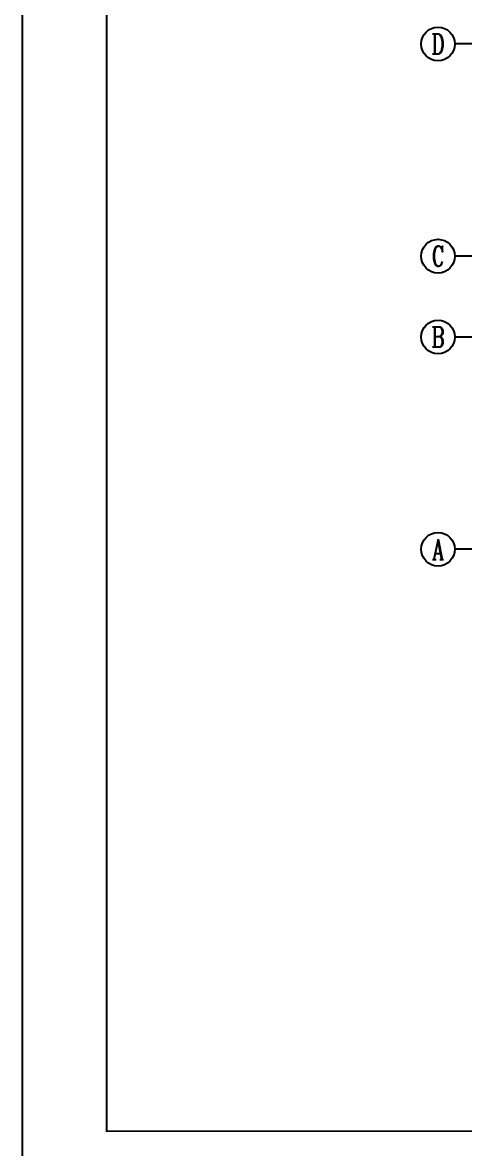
# Model space of a CAD drawing. Extents: x 9732137 to 18866768, y -962146 to 246094.
# Drawn here: x 9777057 to 9790185, y -204224 to -170799 of the extents above; entities that cross this region are included whole.
import ezdxf
from ezdxf.enums import TextEntityAlignment as Align

# ---------------------------------------------------------------- set-up
doc = ezdxf.new("R2010")
doc.units = 0
doc.header["$LTSCALE"] = 1000
doc.layers.get('0').update_dxf_attribs({"linetype": 'CONTINUOUS'})
doc.layers.add('AXIS_NUM', color=7, linetype='CONTINUOUS')
doc.layers.add('BORDER', color=7, linetype='CONTINUOUS')
doc.styles.add('TSSD_Axis', font='Complex.shx', dxfattribs={"width": 0.7, "bigfont": 'hztxt.shx'})

# ---------------------------------------------------------------- blocks, each defined once
blk = doc.blocks.new('ts_axno')
at = {"color": 0, "linetype": 'ByBlock', "lineweight": -2}
blk.add_circle((0, 0), 0.5, dxfattribs=at)
at = {"color": 0, "linetype": 'ByBlock', "lineweight": -2, "style": 'TSSD_Axis', "width": 0.7}
blk.add_attdef('A', text='', height=0.6, dxfattribs=at).set_placement((0, 0), align=Align.MIDDLE_CENTER)

msp = doc.modelspace()

# ---------------------------------------------------------------- linework, layer by layer
at = {"layer": 'AXIS_NUM'}
for p, q in [((9793898.5, -171435.1, 0), (9789898.5, -171435.1, 0)), ((9793898.5, -177735.1, 0), (9789898.5, -177735.1, 0)), ((9793898.5, -180135.1, 0), (9789898.5, -180135.1, 0)), ((9793898.5, -186435.1, 0), (9789898.5, -186435.1, 0))]:
    msp.add_line(p, q, dxfattribs=at)
at = {"layer": 'BORDER'}
msp.add_lwpolyline([(9777056.8, -204706.3), (9777056.8, -162706.3), (9836456.8, -162706.3), (9836456.8, -204706.3)], close=True, dxfattribs=at)
at = {"layer": 'BORDER', "const_width": 50}
msp.add_lwpolyline([(9779556.8, -203706.3), (9779556.8, -163706.3), (9835456.8, -163706.3), (9835456.8, -203706.3)], close=True, dxfattribs=at)

# ---------------------------------------------------------------- block references
at = {"layer": 'AXIS_NUM'}
ref = msp.add_blockref('ts_axno', (9789398.5, -171435.1, 0), dxfattribs=dict(at, xscale=1000, yscale=1000, zscale=1000))
ref.add_attrib('D', 'D', dxfattribs={"height": 600, "style": 'TSSD_Axis', "width": 0.7}).set_placement((9789398.5, -171435.1, 0), align=Align.MIDDLE_CENTER)
ref = msp.add_blockref('ts_axno', (9789398.5, -177735.1, 0), dxfattribs=dict(at, xscale=1000, yscale=1000, zscale=1000))
ref.add_attrib('C', 'C', dxfattribs={"height": 600, "style": 'TSSD_Axis', "width": 0.7}).set_placement((9789398.5, -177735.1, 0), align=Align.MIDDLE_CENTER)
ref = msp.add_blockref('ts_axno', (9789398.5, -180135.1, 0), dxfattribs=dict(at, xscale=1000, yscale=1000, zscale=1000))
ref.add_attrib('B', 'B', dxfattribs={"height": 600, "style": 'TSSD_Axis', "width": 0.7}).set_placement((9789398.5, -180135.1, 0), align=Align.MIDDLE_CENTER)
ref = msp.add_blockref('ts_axno', (9789398.5, -186435.1, 0), dxfattribs=dict(at, xscale=1000, yscale=1000, zscale=1000))
ref.add_attrib('A', 'A', dxfattribs={"height": 600, "style": 'TSSD_Axis', "width": 0.7}).set_placement((9789398.5, -186435.1, 0), align=Align.MIDDLE_CENTER)

doc.saveas('drawing.dxf')
